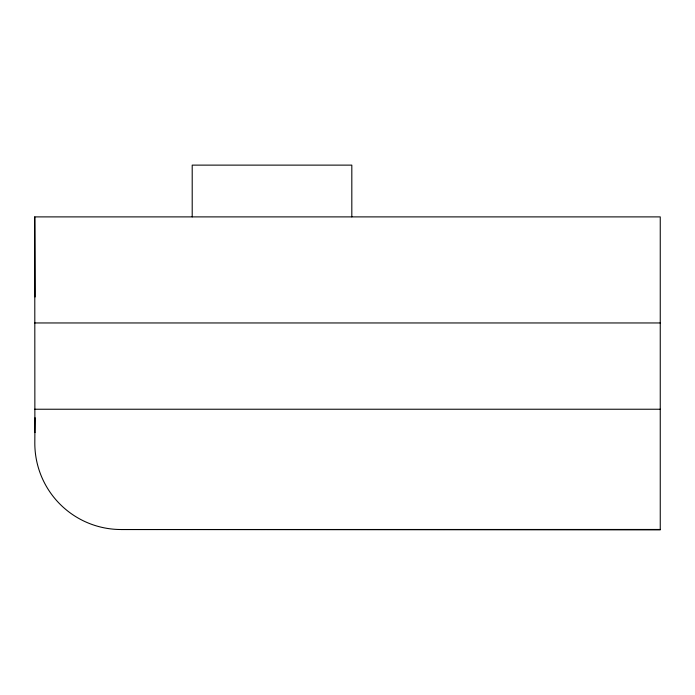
<?xml version="1.0" encoding="UTF-8"?>
<svg xmlns="http://www.w3.org/2000/svg" width="695" height="695" viewBox="0 0 695 695"><rect width="100%" height="100%" fill="white"/><g stroke="black" fill="none" stroke-linecap="round" stroke-linejoin="round"><path stroke-width="1.04" d="M34.88 432.577L34.819 443.245A86.276 86.276 0 0 0 121.095 529.52L660.25 529.877L660.25 216.892L34.75 216.892L34.88 432.577L35.089 417.721M34.75 322.958L660.25 322.958M34.75 409.233L660.25 409.233M121.095 529.52L660.25 529.46M34.75 216.892L35.097 296.982M351.818 216.892L351.818 165.123L192.202 165.123L192.202 216.892"/></g></svg>
